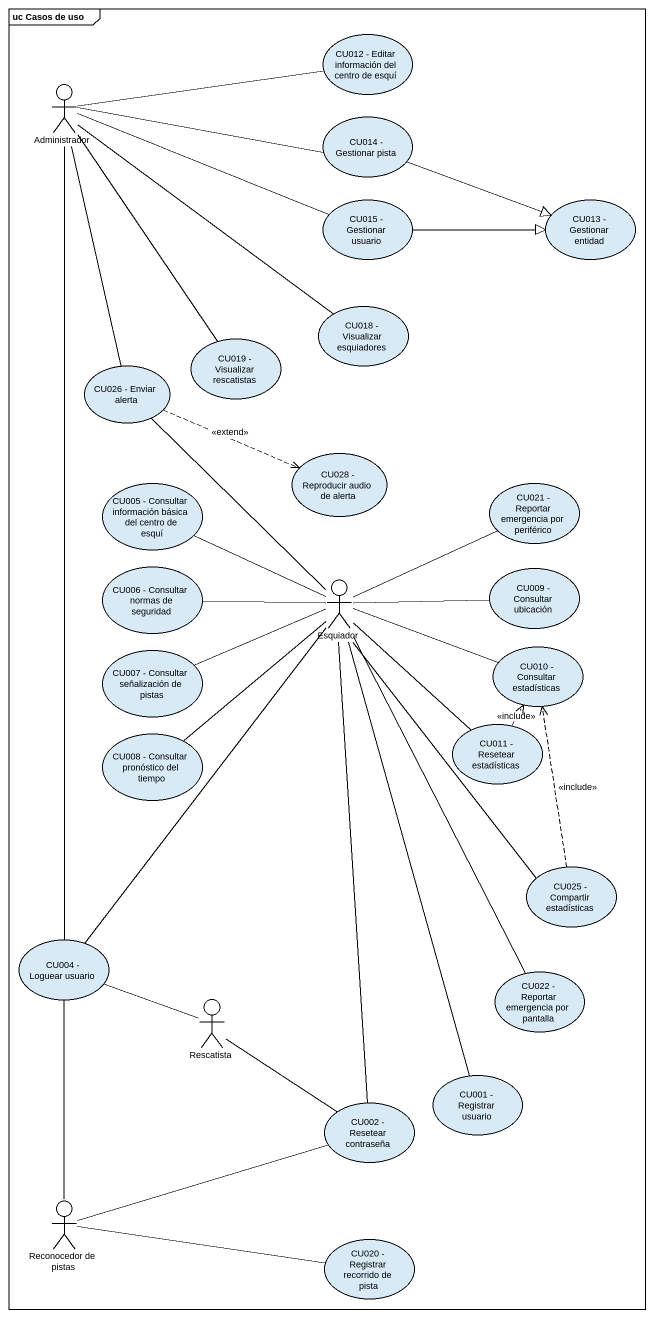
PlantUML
@startuml
mainframe uc Casos de uso
usecase "CU012 - Editar información del centro de esquí" as CU012_Editar_información
actor Administrador
usecase "CU014 - Gestionar pista" as CU014_Gestionar_pista
usecase "CU015 - Gestionar usuario" as CU015_Gestionar_usuario
usecase "CU013 - Gestionar entidad" as CU013_Gestionar_entidad
usecase "CU018 - Visualizar esquiadores" as CU018_Visualizar_esquiadores
usecase "CU019 - Visualizar rescatistas" as CU019_Visualizar_rescatistas
usecase "CU026 - Enviar alerta" as CU026_Enviar_alerta
usecase "CU028 - Reproducir audio de alerta" as CU028_Reproducir_audio_de
usecase "CU005 - Consultar información básica del centro de esquí" as CU005_Consultar_información
usecase "CU021 - Reportar emergencia por periférico" as CU021_Reportar_emergencia
usecase "CU006 - Consultar normas de seguridad" as CU006_Consultar_normas_de
actor Esquiador
usecase "CU009 - Consultar ubicación" as CU009_Consultar_ubicación
usecase "CU007 - Consultar señalización de pistas" as CU007_Consultar
usecase "CU010 - Consultar estadísticas" as CU010_Consultar_estadísticas
usecase "CU008 - Consultar pronóstico del tiempo" as CU008_Consultar_pronóstico
usecase "CU011 - Resetear estadísticas" as CU011_Resetear_estadísticas
usecase "CU025 - Compartir estadísticas" as CU025_Compartir_estadísticas
usecase "CU004 - Loguear usuario" as CU004_Loguear_usuario
actor Rescatista
usecase "CU022 - Reportar emergencia por pantalla" as CU022_Reportar_emergencia
usecase "CU001 - Registrar usuario" as CU001_Registrar_usuario
usecase "CU002 - Resetear contraseña" as CU002_Resetear_contraseña
actor "Reconocedor de pistas" as Reconocedor_de_pistas
usecase "CU020 - Registrar recorrido de pista" as CU020_Registrar_recorrido
Administrador -right- CU012_Editar_información
Administrador -right- CU014_Gestionar_pista
Administrador -right- CU015_Gestionar_usuario
Administrador -- CU018_Visualizar_esquiadores
Administrador -- CU019_Visualizar_rescatistas
Administrador -- CU026_Enviar_alerta
Administrador -- CU004_Loguear_usuario
CU014_Gestionar_pista -right-|> CU013_Gestionar_entidad
CU015_Gestionar_usuario -right-|> CU013_Gestionar_entidad
CU026_Enviar_alerta .right.> CU028_Reproducir_audio_de : <<extend>>
Esquiador -up- CU026_Enviar_alerta
Esquiador -left- CU005_Consultar_información
Esquiador -right- CU021_Reportar_emergencia
Esquiador -left- CU006_Consultar_normas_de
Esquiador -right- CU009_Consultar_ubicación
Esquiador -left- CU007_Consultar
Esquiador -right- CU010_Consultar_estadísticas
Esquiador -- CU008_Consultar_pronóstico
Esquiador -- CU011_Resetear_estadísticas
Esquiador -- CU025_Compartir_estadísticas
Esquiador -- CU004_Loguear_usuario
Esquiador -- CU022_Reportar_emergencia
Esquiador -- CU001_Registrar_usuario
Esquiador -- CU002_Resetear_contraseña
CU011_Resetear_estadísticas .up.> CU010_Consultar_estadísticas : <<include>>
CU025_Compartir_estadísticas .up.> CU010_Consultar_estadísticas : <<include>>
Rescatista -left- CU004_Loguear_usuario
Rescatista -- CU002_Resetear_contraseña
Reconocedor_de_pistas -up- CU004_Loguear_usuario
Reconocedor_de_pistas -right- CU002_Resetear_contraseña
Reconocedor_de_pistas -right- CU020_Registrar_recorrido
@enduml
